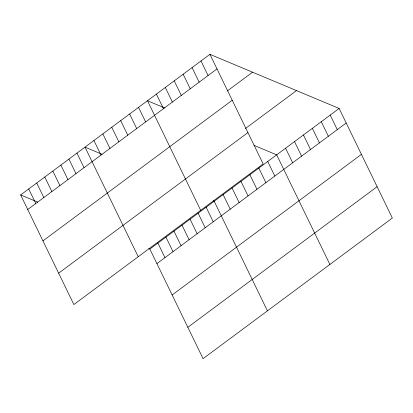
<?xml version="1.0" encoding="UTF-8"?>
<svg xmlns="http://www.w3.org/2000/svg" width="413" height="413" viewBox="0 0 413 413"><rect width="100%" height="100%" fill="white"/><g stroke="black" fill="none" stroke-linecap="round" stroke-linejoin="round"><path stroke-width="0.62" d="M209.928 54.34L263.153 163.946L73.87 304.551L20.65 194.941L209.928 54.34L339.13 108.449L392.35 218.054L203.072 358.66L149.847 249.054L148.742 248.59M27.723 209.505L217.001 68.904M227.284 90.979L252.565 72.198M42.952 240.872L232.23 100.266M245.43 128.526L296.493 90.597M58.641 273.184L247.919 132.583M149.847 249.054L339.13 108.449M156.919 263.618L346.202 123.012M172.149 294.98L361.432 154.379M187.843 327.297L377.121 186.691M164.632 107.927L147.467 100.741L200.687 210.346M253.964 145.34L276.669 154.849L329.889 264.454M102.171 154.328L85.006 147.136L138.226 256.741M213.098 200.785L214.202 201.25L267.428 310.855M20.65 194.941L37.815 202.133M330.204 115.077L337.276 129.641M321.283 121.706L328.356 136.269M312.357 128.335L319.43 142.898M303.436 134.963L310.509 149.527M294.51 141.592L301.583 156.155M285.59 148.221L292.662 162.784M267.743 161.478L274.815 176.041M258.822 168.106L265.889 182.67M201.007 60.969L208.08 75.533M249.896 174.735L256.969 189.299M192.081 67.598L199.154 82.161M240.975 181.364L248.043 195.927M183.16 74.226L190.233 88.79M232.049 187.992L239.122 202.556M174.234 80.855L181.307 95.418M223.128 194.621L230.201 209.184M165.314 87.484L172.386 102.047M156.393 94.112L163.46 108.676M206.159 207.223L213.232 221.786M198.116 213.201L205.189 227.764M138.546 107.37L145.613 121.928M190.073 219.179L197.14 233.737M129.62 113.998L136.693 128.557M182.025 225.152L189.097 239.716M120.699 120.627L127.767 135.185M173.981 231.13L181.054 245.689M165.938 237.103L173.011 251.667M111.773 127.25L118.846 141.814M157.895 243.081L164.963 257.64M102.852 133.879L109.925 148.443M93.927 140.508L100.999 155.071M76.963 153.115L84.03 167.678M68.914 159.088L75.987 173.651M60.871 165.066L67.944 179.629M52.828 171.039L59.9 185.602M44.785 177.017L51.852 191.58M36.736 182.99L43.809 197.553M28.693 188.968L35.766 203.532"/></g></svg>
